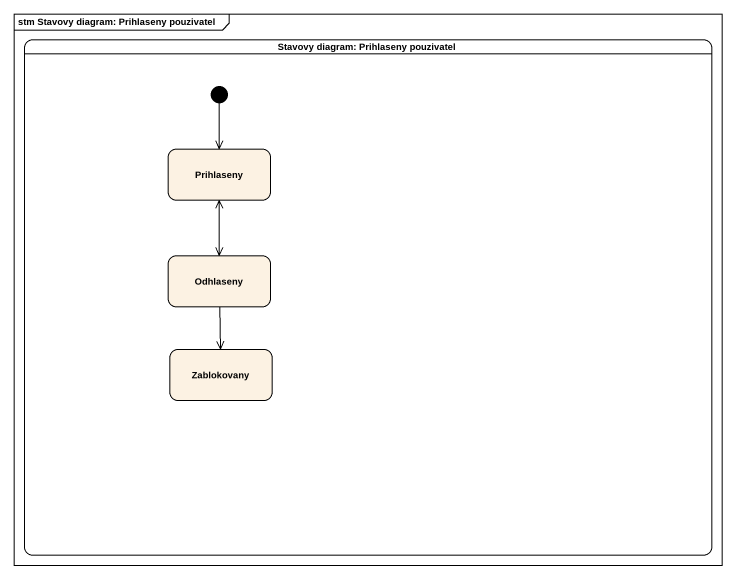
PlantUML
@startuml
mainframe stm Stavovy diagram: Prihlaseny pouzivatel
hide empty description
state "Stavovy diagram: Prihlaseny pouzivatel" as Stavovy_diagram_Prihlaseny {
  state Prihlaseny
  state Odhlaseny
  state Zablokovany
  [*] --> Prihlaseny
}
Prihlaseny --> Odhlaseny
Odhlaseny -up-> Prihlaseny
Odhlaseny --> Zablokovany
@enduml
